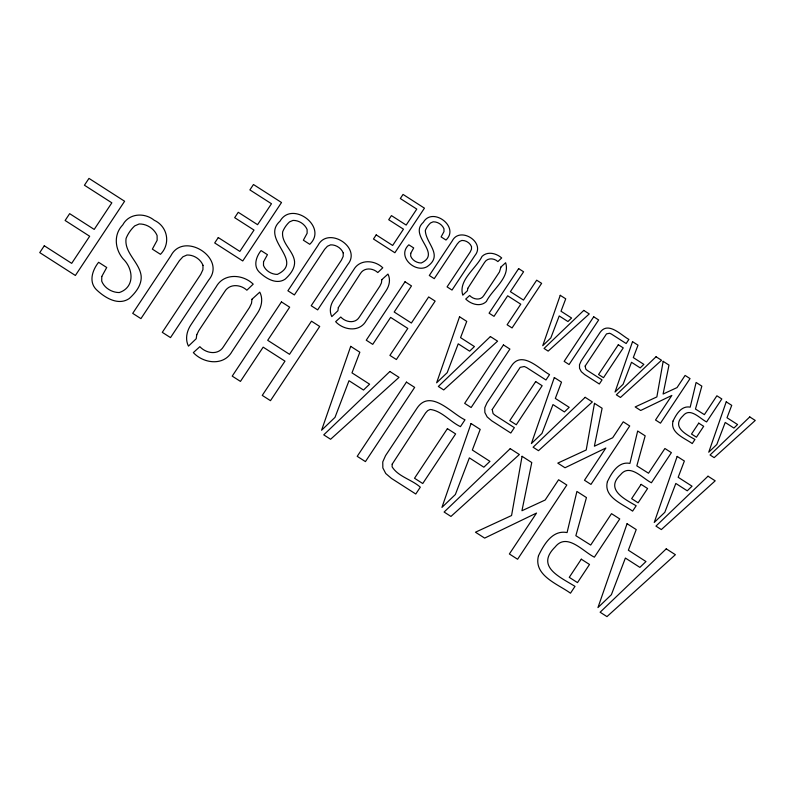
<?xml version="1.0" encoding="UTF-8"?>
<svg xmlns="http://www.w3.org/2000/svg" width="795" height="795" viewBox="0 0 795 795"><rect width="100%" height="100%" fill="white"/><g stroke="black" fill="none" stroke-linecap="round" stroke-linejoin="round"><path stroke-width="1.19" d="M101.78 276.481L101.72 281.172C104.413 288.088 111.946 292.53 119.24 292.56C135.001 287.353 133.54 268.889 123.106 258.872C114.828 249.044 113.387 234.485 122.768 224.896C128.959 213.179 144.531 212.335 154.24 220.275C167.715 226.476 170.935 243.817 160.471 254.32L152.362 249.123L157.152 240.279L157.092 235.489C154.131 228.612 146.668 223.753 139.155 223.981L134.723 225.889A43.039 38.816 28.9 0 0 126.087 238.391C123.99 252.82 139.552 262.231 141.162 276.004C141.898 284.978 135.538 292.838 129.277 298.522C118.117 306.184 104.443 297.459 96.195 289.469C88.464 281.529 92.548 269.873 98.61 262.29L106.719 267.498L101.78 276.481M263.543 261.744L263.493 265.441C265.619 270.886 271.552 274.384 277.296 274.414C305.389 261.108 259.866 239.255 280.069 221.129C291.964 200.181 328.305 226.774 309.762 244.304L303.372 240.209L307.138 233.243L307.099 229.477C304.763 224.061 298.89 220.235 292.977 220.414L289.489 221.914A33.897 30.568 28.9 0 0 282.682 231.762C281.033 243.121 293.285 250.524 294.557 261.376C295.134 268.442 290.125 274.633 285.196 279.115C276.412 285.137 265.639 278.27 259.15 271.979C253.058 265.729 256.278 256.547 261.048 250.584L267.438 254.678L263.543 261.744M410.727 253.337L410.697 256.159C412.317 260.313 416.838 262.976 421.221 262.996C442.527 253.148 407.984 235.817 423.338 222.352C432.341 206.382 460.106 226.833 445.985 240.03L441.116 236.91L443.988 231.593L443.948 228.721C442.169 224.588 437.687 221.676 433.186 221.815L430.522 222.958A25.857 23.313 28.9 0 0 425.325 230.461C425.722 243.558 443.819 255.006 427.243 266.583C415.348 273.669 396.317 256.348 408.829 244.82L413.698 247.941L410.727 253.337M202.993 265.311L202.924 269.654L200.718 274.404L162.289 332.34L170.508 337.607L208.697 280.039C226.903 258.077 183.615 230.818 170.895 255.781L132.715 313.359L140.934 318.636L179.362 260.7L182.9 256.805L186.954 255.016C193.672 254.738 200.489 259.051 202.993 265.311M343.241 252.959L343.192 256.378L341.443 260.114L311.193 305.727L317.662 309.881L347.733 264.546C362.043 247.364 327.918 225.79 317.97 245.446L287.899 290.781L294.379 294.945L324.628 249.322L327.421 246.251L330.611 244.85C335.907 244.631 341.264 248.03 343.241 252.959M471.524 246.639L471.485 249.242L470.153 252.095L447.078 286.886L452.007 290.056L474.953 255.473C485.864 242.366 459.838 225.909 452.246 240.905L429.31 275.487L434.249 278.657L457.324 243.866L459.45 241.521L461.885 240.448C465.93 240.279 470.014 242.873 471.524 246.639M392.193 464.151L392.124 466.834C398.206 476.712 411.86 479.574 420.307 487.176L415.775 494.013L391.448 478.401L385.754 473.512L382.842 467.937L382.763 461.895L385.555 455.634L417.107 408.054C430.552 388.189 452.136 414.086 464.996 419.8L460.454 426.647C450.129 421.738 441.742 410.796 430.175 409.455L427.71 410.608L425.603 412.923L392.193 464.151M492.214 409.524L493.069 413.549L494.937 415.189L514.355 427.65L510.788 433.036L491.628 420.744L487.146 416.898L484.861 412.506L484.791 407.746L486.987 402.817L511.831 365.352C522.325 350.356 539.696 369.297 549.544 374.594L545.966 379.99L526.548 367.519L524.273 366.505L520.178 367.36L492.214 409.524M585.16 366.058L585.816 369.128L587.227 370.381L602.044 379.891L599.321 383.995L584.713 374.624L581.294 371.682L579.545 368.333L579.495 364.706L581.175 360.94L600.126 332.37C608.125 320.932 621.372 335.371 628.885 339.415L626.162 343.529L611.345 334.019L609.616 333.244L606.496 333.9L585.16 366.058M251.985 299.228L251.498 303.342L249.471 307.516L223.534 346.62C218.247 355.594 206.024 353.447 199.863 346.67L193.344 352.602C203.53 363.613 223.802 366.296 232.001 351.539L257.451 313.151C261.545 307.019 263.334 298.94 259.776 292.133L251.985 299.228M381.819 279.661L381.431 282.901L379.841 286.19L359.42 316.976C355.256 324.042 345.626 322.353 340.777 317.016L335.639 321.687C343.659 330.362 359.628 332.469 366.078 320.852L386.122 290.622C389.351 285.793 390.752 279.433 387.96 274.076L381.819 279.661M500.949 267.001L499.439 271.979L483.857 295.472C480.687 300.858 473.343 299.566 469.646 295.492L465.731 299.059C471.047 304.247 480.379 307.317 486.381 301.504C492.125 289.479 510.489 277.584 505.63 262.738L500.949 267.001M196.763 334.755L196.206 338.73L188.465 346.133C184.996 339.326 186.706 331.227 190.77 325.085L216.23 286.697C223.942 272.854 242.892 274.136 253.208 284.143L246.877 290.205C240.587 284.332 229.517 283.437 224.687 291.616L198.75 330.72L196.763 334.755M338.332 307.635L337.895 310.766L331.803 316.599C329.07 311.233 330.412 304.863 333.612 300.023L353.666 269.793C359.738 258.892 374.654 259.905 382.783 267.786L377.794 272.556C372.845 267.935 364.12 267.229 360.324 273.669L338.332 307.635M467.778 288.347L467.45 290.731L462.799 295.174C457.98 280.297 476.235 268.412 482.038 256.397C487.643 250.952 496.388 253.297 501.685 257.948L497.879 261.585C494.102 258.057 487.454 257.52 484.553 262.429L467.778 288.347M538.493 555.735C533.147 575.56 558.299 584.255 570.482 593.199L575.004 586.372C559.988 576.991 535.244 566.646 555.149 546.98C566.845 532.143 583.003 551.531 594.372 557.176L619.742 518.936L611.514 513.659L590.695 545.052L575.858 535.701L586.452 497.571L576.912 491.449L567.073 532.57C552.426 529.669 543.86 544.605 538.493 555.735M607.41 481.641C603.206 497.243 623.012 504.09 632.601 511.135L636.169 505.759C624.562 499.121 604.836 489.372 620.527 474.744C629.739 463.058 642.459 478.332 651.413 482.764L671.387 452.653L664.908 448.499L648.521 473.224L636.835 465.86L645.172 435.839L637.669 431.019L629.918 463.396C618.381 461.11 611.643 472.876 607.41 481.641M673.027 421.062C669.817 432.977 684.922 438.194 692.236 443.57L694.959 439.466C686.105 434.398 671.069 426.965 683.034 415.805C690.06 406.901 699.759 418.538 706.596 421.926L721.83 398.961L716.891 395.791L704.38 414.642L695.466 409.037L701.836 386.132L696.102 382.455L690.199 407.149C681.394 405.41 676.257 414.384 673.027 421.062M522.057 456.31L511.563 515.528L475.46 532.213L484.652 538.106L536.516 513.063L509.376 553.976L517.595 559.253L566.825 485.029L558.597 479.753L545.161 500.015L521.947 510.738L531.766 462.541L522.057 456.31M594.471 403.343L586.213 449.98L557.782 463.117L565.016 467.758L605.85 448.032L584.484 480.25L590.963 484.403L629.719 425.961L623.25 421.807L612.667 437.767L594.382 446.204L602.113 408.252L594.471 403.343M663.159 361.347L656.859 396.924L635.165 406.941L640.691 410.478L671.835 395.433L655.537 420.008L660.476 423.178L690.04 378.599L685.101 375.429L677.032 387.602L663.09 394.042L668.993 365.094L663.159 361.347M350.704 346.362L321.587 430.234L335.013 417.355L349.005 380.706L363.504 390.037L369.596 384.194L351.986 372.865L359.837 352.225L350.704 346.362M459.55 316.768L436.624 382.812L447.188 372.676L458.218 343.818L469.626 351.161L474.426 346.56L460.563 337.646L466.745 321.389L459.55 316.768M471.057 423.526L441.941 507.399L455.366 494.52L469.368 457.88L483.857 467.202L489.949 461.358L472.339 450.04L480.2 429.389L471.057 423.526M560.236 295.313L542.746 345.686L550.816 337.954L559.223 315.943L567.928 321.538L571.585 318.03L561.012 311.233L565.732 298.831L560.236 295.313M554.314 377.536L531.388 443.58L541.961 433.434L552.982 404.585L564.4 411.929L569.19 407.328L555.327 398.414L561.509 382.147L554.314 377.536M632.532 341.661L615.042 392.034L623.101 384.303L631.508 362.291L640.214 367.896L643.87 364.378L633.297 357.581L638.017 345.179L632.532 341.661M627.076 523.706L597.959 607.579L611.385 594.7L625.387 558.05L639.876 567.382L645.967 561.538L628.368 550.219L636.219 529.569L627.076 523.706M677.171 456.419L654.235 522.464L664.809 512.318L675.83 483.459L687.248 490.803L692.038 486.202L678.175 477.288L684.366 461.03L677.171 456.419M726.232 401.833L708.743 452.206L716.812 444.475L725.219 422.463L733.924 428.058L737.581 424.55L727.008 417.753L731.728 405.351L726.232 401.833M44.291 245.774L39.75 252.611L75.376 275.477L124.606 201.254L88.98 178.388L84.439 185.235L111.847 202.824L94.207 229.417L69.652 213.656L65.12 220.493L89.666 236.254L71.689 263.354L44.291 245.774M218.277 237.566L214.7 242.952L242.753 260.959L281.519 202.516L253.466 184.52L249.888 189.906L271.473 203.749L257.58 224.687L238.252 212.285L234.674 217.671L254.012 230.073L239.852 251.419L218.277 237.566M281.45 301.911L232.22 376.124L240.448 381.401L263.165 347.157L284.978 361.149L262.261 395.393L270.479 400.67L319.709 326.457L311.481 321.18L289.519 354.312L267.706 340.31L289.668 307.188L281.45 301.911M376.204 234.893L373.471 239.007L394.877 252.74L424.441 208.161L403.045 194.427L400.312 198.531L416.779 209.095L406.185 225.074L391.438 215.604L388.715 219.718L403.463 229.179L392.66 245.456L376.204 234.893M405.023 281.768L366.257 340.21L372.736 344.364L390.623 317.394L407.795 328.424L389.908 355.385L396.377 359.539L435.143 301.106L428.664 296.942L411.373 323.038L394.191 312.018L411.492 285.922L405.023 281.768M406.434 382.117L357.213 456.33L365.432 461.607L414.662 387.384L406.434 382.117M518.648 268.611L489.084 313.19L494.013 316.36L507.667 295.79L520.765 304.197L507.121 324.767L512.059 327.938L541.624 283.358L536.685 280.188L523.488 300.083L510.39 291.676L523.587 271.781L518.648 268.611M447.406 428.644L414.523 478.252L422.741 483.529L455.624 433.921L447.406 428.644M503.434 344.921L464.668 403.363L471.147 407.517L509.903 349.075L503.434 344.921M535.691 381.57L509.794 420.625L516.273 424.778L542.16 385.724L535.691 381.57M593.716 316.788L564.152 361.357L569.091 364.527L598.655 319.958L593.716 316.788M618.321 344.732L598.565 374.524L603.504 377.695L623.26 347.902L618.321 344.732M581.294 559.193L569.26 577.339L577.488 582.616L589.512 564.47L581.294 559.193M641.118 484.364L631.647 498.654L638.117 502.808L647.587 488.518L641.118 484.364M698.735 423.149L691.511 434.04L696.45 437.21L703.674 426.309L698.735 423.149M389.878 371.494L323.754 434.865L330.601 439.257L399.01 377.357L389.878 371.494M490.396 336.563L438.333 386.469L443.719 389.928L497.591 341.174L490.396 336.563M583.769 310.408L544.058 348.468L548.162 351.112L589.254 313.926L583.769 310.408M510.231 448.658L444.107 512.04L450.954 516.432L519.364 454.521L510.231 448.658M585.16 397.321L533.097 447.227L538.483 450.685L592.355 401.942L585.16 397.321M656.054 356.756L616.344 394.817L620.458 397.46L661.539 360.274L656.054 356.756M749.764 416.928L710.054 454.988L714.158 457.632L755.25 420.446L749.764 416.928M708.007 476.205L655.945 526.111L661.341 529.569L715.202 480.826L708.007 476.205M666.25 548.838L600.126 612.22L606.973 616.612L675.382 554.701L666.25 548.838"/></g></svg>
